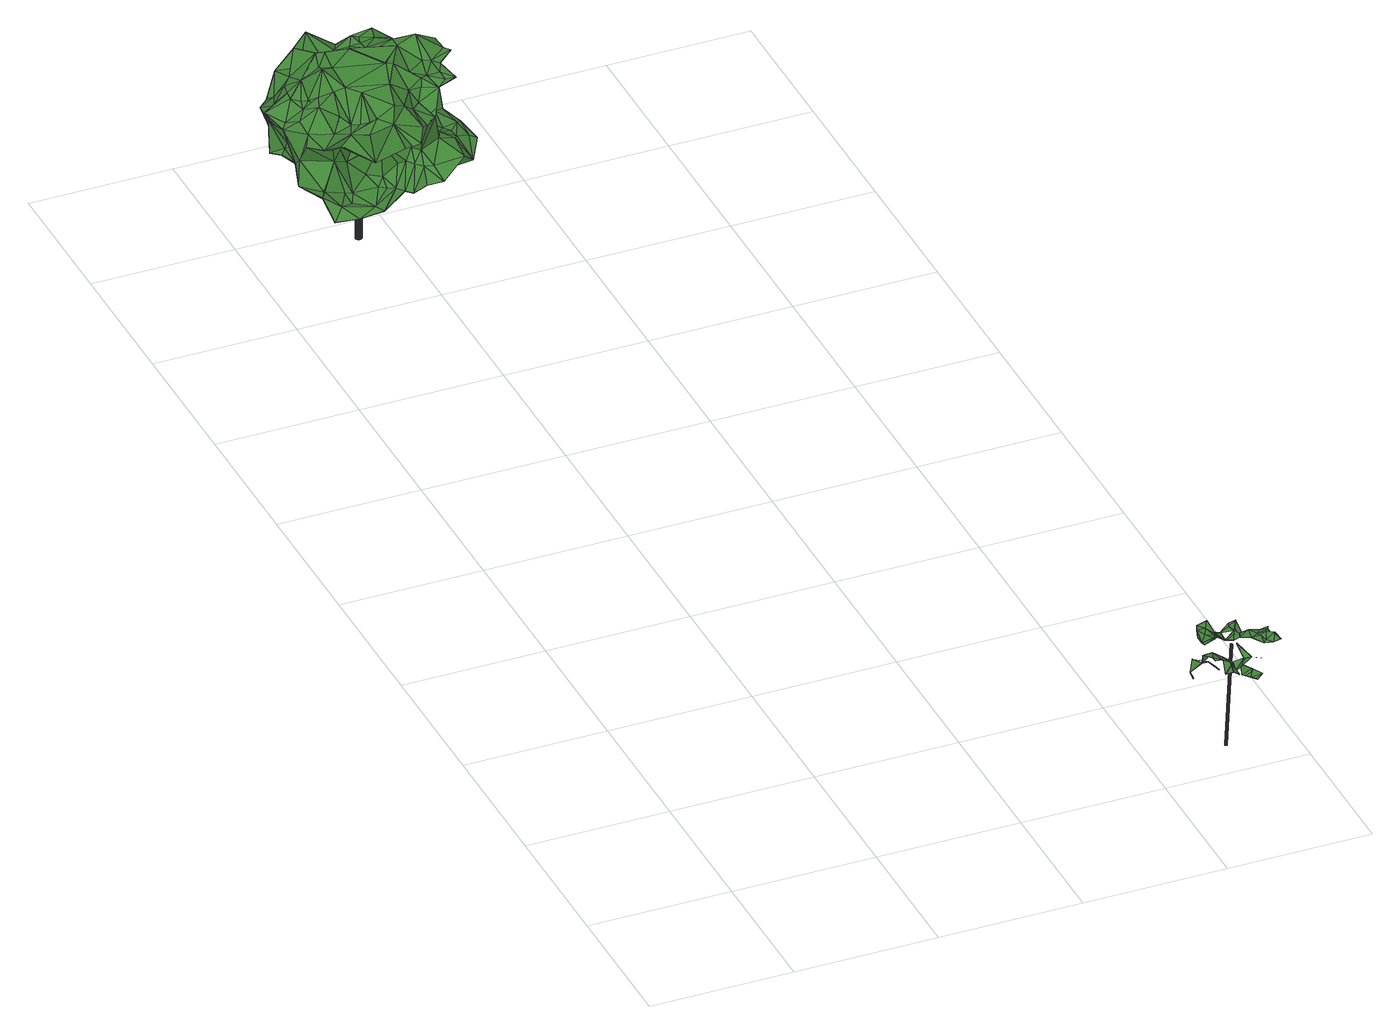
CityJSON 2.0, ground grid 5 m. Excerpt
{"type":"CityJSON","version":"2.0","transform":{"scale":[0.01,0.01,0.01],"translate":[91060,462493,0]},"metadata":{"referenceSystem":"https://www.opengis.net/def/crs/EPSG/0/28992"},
"CityObjects":{
"tree1":{"type":"SolitaryVegetationObject","attributes":{"gtid":63,"crown_width_m":6.41,"crown_median_z":5.12,"trunk_H_m":4.73,"trunk_DBH_m":0.229,"trunk_radius_m":0.114,"trunk_base_height_m":0.39,"original_gtid":"64"},"geometry":[{"type":"Solid","lod":"3","boundaries":[[[[0,1,2]],[[3,4,5]],[[3,5,6]],[[7,8,9]],[[10,11,12]],[[13,14,15]],[[16,17,18]],[[19,20,21]],[[22,20,19]],[[23,24,25]],[[26,27,28]],[[9,8,29]],[[30,31,32]],[[33,34,35]],[[36,25,37]],[[38,39,40]],[[41,42,43]],[[44,45,46]],[[47,48,49]],[[50,51,52]],[[53,36,54]],[[55,56,57]],[[37,58,59]],[[60,61,62]],[[63,62,61]],[[64,65,66]],[[67,68,69]],[[36,53,25]],[[70,71,72]],[[73,74,75]],[[71,76,77]],[[78,79,80]],[[81,80,79]],[[81,79,78]],[[82,83,54]],[[84,85,86]],[[81,87,80]],[[88,87,81]],[[25,53,23]],[[41,89,42]],[[90,33,35]],[[33,90,91]],[[82,54,92]],[[93,94,95]],[[96,97,98]],[[54,37,59]],[[54,36,37]],[[99,100,101]],[[102,103,104]],[[9,105,32]],[[106,107,108]],[[22,19,109]],[[110,111,112]],[[113,114,115]],[[116,117,118]],[[119,120,121]],[[122,120,119]],[[114,123,124]],[[125,115,114]],[[118,123,126]],[[113,126,123]],[[127,128,117]],[[129,130,22]],[[47,131,132]],[[133,134,117]],[[135,136,137]],[[138,139,140]],[[141,84,142]],[[95,143,144]],[[118,126,116]],[[82,92,145]],[[25,104,37]],[[91,146,33]],[[3,119,147]],[[148,149,134]],[[122,119,3]],[[145,150,82]],[[151,152,153]],[[41,154,89]],[[155,156,136]],[[98,97,157]],[[60,158,159]],[[160,98,161]],[[9,13,7]],[[162,163,164]],[[162,165,163]],[[14,166,15]],[[84,167,85]],[[51,168,169]],[[170,171,172]],[[173,174,105]],[[175,174,173]],[[176,177,142]],[[178,179,180]],[[181,78,182]],[[140,135,137]],[[147,183,3]],[[184,185,186]],[[30,32,187]],[[188,108,189]],[[188,189,190]],[[45,93,46]],[[191,53,83]],[[54,83,53]],[[103,192,71]],[[191,193,194]],[[160,195,196]],[[197,198,199]],[[0,200,1]],[[19,201,202]],[[203,204,34]],[[203,86,85]],[[181,205,78]],[[159,206,207]],[[208,207,206]],[[120,209,121]],[[73,121,209]],[[210,134,133]],[[196,211,160]],[[212,63,213]],[[11,10,214]],[[10,215,214]],[[137,136,216]],[[109,141,142]],[[217,106,108]],[[136,218,155]],[[147,18,17]],[[219,220,113]],[[22,107,106]],[[221,222,223]],[[111,110,224]],[[78,225,226]],[[145,92,62]],[[136,156,216]],[[91,179,227]],[[182,78,226]],[[228,229,17]],[[230,76,71]],[[231,232,165]],[[220,165,232]],[[74,106,217]],[[233,128,234]],[[104,235,37]],[[236,237,238]],[[11,237,236]],[[163,239,164]],[[219,115,240]],[[241,134,149]],[[134,241,117]],[[178,242,179]],[[153,243,151]],[[244,164,96]],[[245,207,208]],[[125,114,124]],[[246,247,248]],[[246,248,46]],[[192,175,29]],[[137,216,112]],[[216,156,38]],[[234,151,233]],[[39,249,40]],[[250,240,125]],[[81,240,88]],[[251,252,253]],[[51,252,251]],[[162,164,244]],[[226,254,255]],[[165,256,231]],[[257,189,108]],[[42,89,131]],[[257,107,177]],[[26,60,63]],[[211,258,259]],[[260,259,258]],[[261,262,205]],[[89,154,131]],[[213,263,197]],[[213,197,264]],[[265,174,175]],[[255,266,45]],[[255,77,266]],[[184,267,21]],[[186,267,184]],[[221,70,268]],[[184,269,270]],[[121,18,119]],[[28,61,60]],[[28,60,26]],[[271,201,272]],[[273,206,159]],[[274,275,276]],[[277,45,192]],[[192,45,266]],[[163,1,200]],[[278,239,163]],[[200,278,163]],[[279,280,20]],[[67,69,281]],[[140,139,135]],[[282,90,31]],[[135,283,284]],[[257,176,285]],[[27,61,28]],[[215,10,60]],[[17,183,147]],[[190,189,286]],[[37,235,58]],[[230,70,287]],[[175,192,266]],[[288,273,59]],[[6,289,271]],[[120,185,270]],[[253,252,71]],[[281,290,154]],[[80,154,290]],[[153,152,291]],[[97,164,239]],[[96,164,97]],[[15,7,13]],[[281,225,78]],[[281,78,80]],[[292,264,142]],[[180,282,178]],[[81,205,200]],[[256,18,231]],[[180,179,91]],[[13,293,14]],[[256,228,17]],[[90,9,32]],[[90,32,31]],[[43,67,41]],[[40,7,15]],[[109,84,141]],[[172,294,295]],[[167,109,296]],[[58,235,68]],[[297,100,275]],[[190,57,298]],[[111,224,94]],[[299,231,300]],[[301,150,145]],[[74,73,106]],[[73,300,121]],[[230,266,77]],[[92,54,273]],[[302,218,136]],[[303,304,305]],[[71,70,230]],[[88,240,132]],[[147,119,18]],[[228,162,306]],[[277,192,138]],[[127,234,128]],[[9,85,167]],[[203,85,9]],[[38,156,39]],[[155,39,156]],[[155,218,39]],[[183,17,229]],[[307,222,308]],[[62,309,60]],[[158,309,62]],[[199,198,257]],[[306,244,260]],[[283,310,23]],[[44,46,311]],[[177,176,257]],[[312,188,190]],[[263,213,63]],[[59,273,54]],[[75,299,73]],[[31,30,52]],[[187,52,30]],[[135,139,283]],[[129,279,20]],[[283,194,284]],[[243,313,48]],[[244,160,260]],[[17,16,256]],[[314,167,296]],[[213,264,292]],[[247,315,46]],[[316,103,77]],[[208,317,288]],[[273,288,317]],[[318,99,101]],[[42,131,319]],[[320,253,29]],[[253,192,29]],[[292,142,86]],[[173,29,175]],[[276,172,321]],[[102,192,103]],[[148,305,149]],[[44,311,278]],[[231,18,121]],[[25,102,104]],[[80,87,154]],[[293,322,323]],[[29,324,320]],[[325,229,228]],[[166,65,40]],[[40,15,166]],[[191,194,283]],[[46,315,157]],[[63,212,62]],[[181,182,261]],[[181,261,205]],[[38,326,216]],[[65,326,38]],[[277,138,140]],[[13,9,167]],[[47,327,48]],[[40,249,7]],[[157,311,46]],[[241,149,305]],[[38,40,65]],[[102,138,192]],[[288,328,329]],[[288,59,328]],[[235,254,226]],[[189,198,286]],[[75,74,217]],[[240,330,219]],[[75,188,299]],[[234,299,188]],[[278,311,331]],[[272,185,271]],[[158,60,309]],[[320,324,194]],[[122,185,120]],[[271,185,332]],[[6,271,332]],[[185,122,332]],[[3,332,122]],[[3,6,332]],[[293,323,289]],[[271,289,323]],[[50,187,32]],[[234,312,333]],[[234,333,151]],[[151,333,152]],[[50,334,72]],[[32,105,334]],[[289,335,293]],[[14,293,335]],[[77,103,71]],[[95,94,224]],[[86,203,292]],[[221,287,70]],[[127,116,234]],[[31,52,169]],[[68,336,43]],[[67,43,336]],[[67,336,68]],[[66,65,166]],[[23,191,283]],[[23,53,191]],[[337,319,131]],[[338,319,337]],[[235,225,69]],[[235,69,68]],[[339,150,168]],[[263,340,55]],[[63,340,263]],[[297,134,100]],[[71,192,253]],[[173,105,29]],[[227,145,62]],[[265,341,287]],[[6,342,289]],[[153,291,313]],[[313,291,49]],[[49,291,11]],[[49,11,236]],[[191,83,82]],[[172,276,294]],[[32,334,50]],[[270,185,184]],[[255,254,343]],[[116,127,117]],[[318,344,99]],[[312,234,188]],[[65,64,345]],[[339,191,150]],[[150,191,82]],[[217,108,75]],[[188,75,108]],[[41,67,154]],[[281,154,67]],[[131,154,132]],[[139,138,310]],[[283,139,310]],[[132,154,88]],[[88,154,87]],[[97,331,157]],[[311,157,331]],[[239,278,331]],[[109,167,84]],[[71,252,50]],[[50,72,71]],[[220,2,1]],[[292,34,213]],[[49,48,313]],[[45,277,93]],[[31,178,282]],[[169,178,31]],[[143,247,246]],[[46,143,246]],[[10,340,60]],[[230,287,341]],[[95,144,93]],[[19,322,308]],[[325,211,4]],[[63,60,340]],[[86,142,84]],[[169,346,178]],[[126,232,116]],[[347,118,117]],[[133,118,347]],[[62,212,146]],[[62,92,158]],[[108,107,257]],[[265,307,174]],[[256,16,18]],[[201,19,267]],[[201,267,186]],[[261,182,348]],[[65,345,326]],[[195,342,196]],[[349,342,195]],[[182,226,348]],[[196,342,6]],[[187,50,52]],[[63,27,26]],[[264,197,176]],[[9,29,105]],[[263,198,197]],[[70,72,268]],[[230,77,76]],[[136,284,302]],[[184,21,73]],[[239,331,97]],[[133,350,210]],[[320,193,253]],[[117,128,133]],[[233,133,128]],[[291,56,55]],[[351,56,291]],[[52,51,169]],[[352,321,170]],[[200,0,81]],[[121,300,231]],[[145,227,179]],[[113,115,219]],[[134,294,148]],[[96,98,353]],[[96,353,244]],[[133,123,118]],[[232,231,354]],[[299,354,231]],[[298,56,351]],[[57,56,298]],[[185,272,186]],[[323,202,271]],[[19,202,323]],[[208,355,356]],[[288,356,355]],[[288,355,208]],[[183,229,325]],[[343,254,235]],[[14,357,166]],[[335,357,14]],[[325,228,306]],[[347,117,241]],[[244,353,160]],[[98,160,353]],[[278,200,262]],[[134,304,303]],[[134,210,304]],[[178,346,242]],[[210,241,304]],[[352,276,321]],[[350,241,210]],[[225,281,69]],[[339,168,251]],[[132,327,47]],[[250,327,132]],[[347,241,350]],[[347,350,133]],[[167,322,13]],[[63,61,27]],[[213,34,212]],[[212,34,33]],[[292,203,34]],[[35,204,90]],[[266,230,341]],[[223,287,221]],[[159,358,215]],[[266,341,175]],[[359,20,22]],[[129,20,359]],[[35,34,204]],[[341,265,175]],[[197,199,285]],[[236,338,47]],[[325,4,183]],[[271,202,201]],[[308,296,109]],[[183,4,3]],[[265,287,223]],[[257,285,199]],[[323,322,19]],[[46,248,247]],[[278,360,44]],[[359,22,361]],[[359,361,129]],[[268,314,221]],[[304,241,305]],[[9,204,203]],[[90,204,9]],[[255,45,44]],[[221,314,222]],[[307,223,222]],[[307,265,223]],[[134,297,294]],[[176,142,264]],[[50,252,51]],[[22,109,142]],[[109,19,308]],[[22,142,177]],[[255,360,226]],[[44,360,255]],[[214,245,238]],[[313,243,153]],[[49,362,47]],[[236,47,362]],[[236,362,49]],[[349,195,66]],[[240,81,330]],[[303,305,148]],[[215,245,214]],[[335,342,349]],[[335,289,342]],[[114,113,123]],[[233,151,124]],[[125,124,250]],[[124,123,133]],[[124,133,233]],[[220,126,113]],[[232,126,220]],[[299,234,354]],[[234,116,354]],[[274,363,275]],[[240,250,132]],[[240,115,125]],[[215,60,159]],[[232,354,116]],[[302,364,218]],[[172,295,170]],[[348,262,261]],[[360,262,348]],[[197,285,176]],[[278,262,360]],[[47,365,131]],[[337,131,365]],[[92,159,158]],[[186,272,201]],[[68,43,356]],[[43,238,356]],[[162,228,165]],[[165,228,256]],[[329,356,288]],[[226,360,348]],[[263,55,366]],[[367,251,253]],[[367,339,251]],[[367,191,339]],[[205,262,200]],[[78,205,81]],[[298,351,152]],[[321,172,280]],[[276,344,318]],[[245,208,356]],[[245,356,238]],[[143,95,247]],[[324,368,369]],[[160,161,195]],[[19,21,267]],[[293,13,322]],[[370,171,170]],[[280,171,370]],[[280,370,21]],[[66,195,64]],[[195,161,64]],[[371,369,372]],[[368,372,369]],[[324,302,284]],[[324,284,194]],[[330,81,0]],[[135,284,136]],[[314,296,222]],[[308,222,296]],[[316,255,343]],[[235,104,343]],[[316,343,103]],[[159,92,273]],[[227,146,91]],[[312,298,333]],[[152,333,298]],[[130,361,22]],[[129,361,130]],[[190,298,312]],[[177,107,22]],[[344,275,99]],[[276,275,344]],[[291,152,351]],[[349,357,335]],[[29,8,368]],[[55,12,291]],[[11,291,12]],[[367,193,191]],[[321,279,170]],[[33,146,212]],[[349,66,357]],[[280,172,171]],[[306,260,258]],[[306,258,325]],[[211,325,258]],[[157,161,98]],[[247,161,315]],[[247,64,161]],[[157,315,161]],[[95,224,345]],[[105,174,314]],[[268,105,314]],[[314,174,167]],[[322,167,174]],[[322,174,308]],[[308,174,307]],[[225,235,226]],[[316,77,255]],[[129,370,279]],[[91,373,180]],[[282,180,373]],[[318,101,276]],[[294,276,148]],[[148,276,303]],[[134,303,276]],[[276,100,134]],[[276,101,100]],[[99,275,100]],[[238,237,214]],[[11,214,237]],[[321,280,279]],[[370,170,279]],[[211,259,160]],[[160,259,260]],[[352,274,276]],[[170,274,352]],[[244,306,162]],[[211,5,4]],[[29,368,324]],[[166,357,66]],[[102,374,138]],[[58,328,59]],[[68,328,58]],[[329,328,356]],[[68,356,328]],[[103,343,104]],[[106,73,129]],[[106,129,22]],[[196,5,211]],[[6,5,196]],[[129,21,370]],[[21,129,73]],[[64,247,345]],[[124,151,243]],[[0,2,330]],[[124,243,250]],[[247,95,345]],[[93,277,94]],[[62,146,227]],[[330,2,219]],[[220,219,2]],[[7,372,8]],[[365,47,338]],[[365,338,337]],[[268,334,105]],[[72,334,268]],[[10,12,340]],[[55,340,12]],[[51,251,168]],[[169,168,346]],[[338,236,319]],[[238,319,236]],[[42,319,43]],[[43,319,238]],[[189,257,198]],[[168,150,301]],[[168,301,346]],[[275,363,297]],[[194,193,320]],[[253,193,367]],[[301,145,179]],[[301,179,242]],[[301,242,346]],[[57,190,366]],[[57,366,55]],[[286,366,190]],[[286,198,366]],[[198,263,366]],[[280,21,20]],[[375,376,377]],[[375,377,378]],[[376,378,377]],[[375,378,376]],[[80,290,281]],[[93,144,46]],[[143,46,144]],[[345,110,326]],[[165,220,1]],[[165,1,163]],[[216,326,112]],[[112,326,110]],[[159,207,358]],[[245,358,207]],[[215,358,245]],[[250,243,48]],[[250,48,327]],[[294,297,295]],[[302,369,371]],[[39,364,249]],[[218,364,39]],[[299,300,73]],[[90,282,373]],[[112,111,137]],[[140,137,111]],[[302,371,364]],[[140,111,94]],[[170,295,274]],[[273,317,206]],[[208,206,317]],[[209,120,269]],[[120,270,269]],[[209,269,73]],[[184,73,269]],[[310,138,374]],[[310,374,102]],[[295,297,363]],[[295,363,274]],[[345,224,110]],[[7,249,372]],[[364,372,249]],[[364,371,372]],[[324,369,302]],[[8,372,368]],[[90,373,91]],[[140,94,277]],[[25,24,102]],[[310,24,23]],[[102,24,310]],[[379,380,381]],[[379,381,382]],[[382,381,383]],[[382,383,384]],[[381,380,385]],[[381,385,383]],[[383,385,386]],[[383,386,384]],[[385,380,387]],[[385,387,386]],[[386,387,388]],[[386,388,384]],[[387,380,389]],[[387,389,388]],[[388,389,390]],[[388,390,384]],[[389,380,391]],[[389,391,390]],[[390,391,392]],[[390,392,384]],[[391,380,393]],[[391,393,392]],[[392,393,394]],[[392,394,384]],[[393,380,395]],[[393,395,394]],[[394,395,396]],[[394,396,384]],[[395,380,397]],[[395,397,396]],[[396,397,398]],[[396,398,384]],[[397,380,399]],[[397,399,398]],[[398,399,400]],[[398,400,384]],[[399,380,401]],[[399,401,400]],[[400,401,402]],[[400,402,384]],[[401,380,403]],[[401,403,402]],[[402,403,404]],[[402,404,384]],[[403,380,405]],[[403,405,404]],[[404,405,406]],[[404,406,384]],[[405,380,407]],[[405,407,406]],[[406,407,408]],[[406,408,384]],[[407,380,409]],[[407,409,408]],[[408,409,410]],[[408,410,384]],[[409,380,411]],[[409,411,410]],[[410,411,412]],[[410,412,384]],[[411,380,413]],[[411,413,412]],[[412,413,414]],[[412,414,384]],[[413,380,415]],[[413,415,414]],[[414,415,416]],[[414,416,384]],[[415,380,417]],[[415,417,416]],[[416,417,418]],[[416,418,384]],[[417,380,419]],[[417,419,418]],[[418,419,420]],[[418,420,384]],[[419,380,421]],[[419,421,420]],[[420,421,422]],[[420,422,384]],[[421,380,423]],[[421,423,422]],[[422,423,424]],[[422,424,384]],[[423,380,425]],[[423,425,424]],[[424,425,426]],[[424,426,384]],[[425,380,427]],[[425,427,426]],[[426,427,428]],[[426,428,384]],[[427,380,379]],[[427,379,428]],[[428,379,382]],[[428,382,384]]]]}]},
"tree2":{"type":"SolitaryVegetationObject","attributes":{"gtid":324,"crown_width_m":2.78,"crown_median_z":3.98,"trunk_H_m":3.81,"trunk_DBH_m":0.0785,"trunk_radius_m":0.0392,"trunk_base_height_m":0.17,"original_gtid":"330"},"geometry":[{"type":"MultiSurface","lod":"3","boundaries":[[[429,430,431]],[[429,431,432]],[[433,434,435]],[[436,437,438]],[[439,438,437]],[[440,441,442]],[[443,444,445]],[[446,447,448]],[[441,440,449]],[[436,450,451]],[[436,451,452]],[[453,454,439]],[[455,453,439]],[[456,457,458]],[[458,457,459]],[[460,452,451]],[[461,462,463]],[[464,465,466]],[[464,466,467]],[[468,469,470]],[[469,468,471]],[[472,473,446]],[[449,474,441]],[[475,476,477]],[[447,478,479]],[[455,439,480]],[[481,482,483]],[[484,485,486]],[[487,488,489]],[[490,491,432]],[[492,493,494]],[[495,464,467]],[[446,470,447]],[[496,497,498]],[[467,465,495]],[[499,500,501]],[[451,450,460]],[[502,503,504]],[[505,496,492]],[[446,448,472]],[[448,447,479]],[[457,506,507]],[[489,488,508]],[[509,456,510]],[[511,512,513]],[[514,467,466]],[[435,506,509]],[[515,476,516]],[[517,510,518]],[[519,510,456]],[[518,510,519]],[[488,520,508]],[[473,470,446]],[[521,522,478]],[[523,524,525]],[[526,478,523]],[[526,479,478]],[[527,444,491]],[[528,429,529]],[[501,482,481]],[[530,446,471]],[[467,514,465]],[[485,531,532]],[[533,534,535]],[[472,446,530]],[[456,458,519]],[[468,536,537]],[[533,504,538]],[[539,535,501]],[[540,501,535]],[[523,541,524]],[[537,542,477]],[[529,533,538]],[[538,504,503]],[[517,518,455]],[[543,544,545]],[[441,538,442]],[[546,547,535]],[[513,435,509]],[[548,500,445]],[[548,527,500]],[[473,549,550]],[[544,551,496]],[[439,437,480]],[[432,502,535]],[[442,552,430]],[[553,516,477]],[[553,515,516]],[[442,430,440]],[[521,467,514]],[[528,554,429]],[[477,555,537]],[[556,497,557]],[[498,497,556]],[[475,516,476]],[[438,558,450]],[[460,450,558]],[[485,486,531]],[[461,486,485]],[[531,486,559]],[[487,560,520]],[[487,520,488]],[[508,520,489]],[[505,494,543]],[[505,543,545]],[[536,555,475]],[[496,551,493]],[[540,547,561]],[[553,477,562]],[[499,540,561]],[[499,561,563]],[[498,557,496]],[[450,436,438]],[[475,477,486]],[[477,484,486]],[[496,505,545]],[[547,540,535]],[[472,549,473]],[[530,549,472]],[[536,470,473]],[[563,500,499]],[[537,486,542]],[[509,506,456]],[[489,564,487]],[[516,475,555]],[[456,506,457]],[[565,431,538]],[[465,464,495]],[[533,535,502]],[[526,467,466]],[[489,520,564]],[[557,545,496]],[[529,566,528]],[[567,492,494]],[[477,516,555]],[[486,485,559]],[[445,561,568]],[[552,566,431]],[[566,529,431]],[[536,471,468]],[[559,532,531]],[[481,539,501]],[[498,556,557]],[[568,561,547]],[[565,538,432]],[[478,569,523]],[[522,569,478]],[[514,467,569]],[[485,532,559]],[[435,480,433]],[[435,455,480]],[[542,486,461]],[[485,484,461]],[[565,552,442]],[[565,474,552]],[[513,512,435]],[[455,435,512]],[[436,480,437]],[[511,517,455]],[[563,445,500]],[[538,431,529]],[[430,552,431]],[[522,521,569]],[[430,429,554]],[[538,441,474]],[[499,501,540]],[[466,465,514]],[[541,570,524]],[[535,539,571]],[[571,432,535]],[[572,430,528]],[[507,460,558]],[[507,558,457]],[[430,554,528]],[[490,571,483]],[[481,483,571]],[[471,447,469]],[[447,470,469]],[[479,446,448]],[[571,490,432]],[[438,457,558]],[[542,461,484]],[[538,502,432]],[[550,476,515]],[[492,544,543]],[[545,544,496]],[[567,551,492]],[[492,551,544]],[[543,494,492]],[[505,492,494]],[[542,484,477]],[[493,551,567]],[[573,507,434]],[[507,573,460]],[[564,560,572]],[[527,491,482]],[[574,550,515]],[[477,476,575]],[[536,468,470]],[[519,458,457]],[[566,552,560]],[[502,538,503]],[[445,563,561]],[[571,539,481]],[[485,461,463]],[[434,507,506]],[[434,506,435]],[[502,504,533]],[[560,487,564]],[[524,570,525]],[[560,552,449]],[[474,449,552]],[[509,510,517]],[[480,436,433]],[[573,433,436]],[[455,512,511]],[[519,457,453]],[[460,436,452]],[[573,436,460]],[[461,485,462]],[[485,463,462]],[[555,536,537]],[[501,500,482]],[[500,527,482]],[[530,471,536]],[[513,509,517]],[[564,520,560]],[[430,560,449]],[[430,449,440]],[[444,432,491]],[[572,560,430]],[[529,534,533]],[[569,521,514]],[[530,536,550]],[[557,497,496]],[[528,566,572]],[[560,572,566]],[[541,523,570]],[[526,523,541]],[[525,570,523]],[[550,549,530]],[[473,550,536]],[[438,454,457]],[[439,454,438]],[[433,573,434]],[[471,446,479]],[[518,453,455]],[[519,453,518]],[[483,491,490]],[[482,491,483]],[[537,475,486]],[[536,475,537]],[[565,538,474]],[[442,538,565]],[[535,534,429]],[[429,534,529]],[[548,445,444]],[[444,546,432]],[[535,429,546]],[[429,432,546]],[[569,521,478]],[[526,541,478]],[[523,478,541]],[[526,478,467]],[[479,526,576]],[[479,576,471]],[[471,576,447]],[[478,447,576]],[[565,432,431]],[[548,444,527]],[[546,444,568]],[[546,568,547]],[[445,568,444]],[[569,467,521]],[[478,576,467]],[[576,526,467]],[[575,550,574]],[[453,457,454]],[[575,476,550]],[[492,496,493]],[[493,567,494]],[[511,513,517]],[[477,575,562]],[[575,574,562]],[[553,562,515]],[[515,562,574]],[[577,578,579]],[[577,579,580]],[[580,579,581]],[[580,581,582]],[[579,578,583]],[[579,583,581]],[[581,583,584]],[[581,584,582]],[[583,578,585]],[[583,585,584]],[[584,585,586]],[[584,586,582]],[[585,578,587]],[[585,587,586]],[[586,587,588]],[[586,588,582]],[[587,578,589]],[[587,589,588]],[[588,589,590]],[[588,590,582]],[[589,578,591]],[[589,591,590]],[[590,591,592]],[[590,592,582]],[[591,578,593]],[[591,593,592]],[[592,593,594]],[[592,594,582]],[[593,578,595]],[[593,595,594]],[[594,595,596]],[[594,596,582]],[[595,578,597]],[[595,597,596]],[[596,597,598]],[[596,598,582]],[[597,578,599]],[[597,599,598]],[[598,599,600]],[[598,600,582]],[[599,578,601]],[[599,601,600]],[[600,601,602]],[[600,602,582]],[[601,578,603]],[[601,603,602]],[[602,603,604]],[[602,604,582]],[[603,578,605]],[[603,605,604]],[[604,605,606]],[[604,606,582]],[[605,578,607]],[[605,607,606]],[[606,607,608]],[[606,608,582]],[[607,578,609]],[[607,609,608]],[[608,609,610]],[[608,610,582]],[[609,578,611]],[[609,611,610]],[[611,578,612]],[[611,612,610]],[[610,612,613]],[[610,613,582]],[[612,578,614]],[[612,614,613]],[[613,614,615]],[[613,615,582]],[[614,578,616]],[[614,616,615]],[[615,616,617]],[[615,617,582]],[[616,578,618]],[[616,618,617]],[[617,618,619]],[[617,619,582]],[[618,578,620]],[[618,620,619]],[[619,620,621]],[[619,621,582]],[[620,578,622]],[[620,622,621]],[[621,622,623]],[[621,623,582]],[[622,578,624]],[[622,624,623]],[[623,624,625]],[[623,625,582]],[[624,578,577]],[[624,577,625]],[[625,577,580]],[[625,580,582]]]}]}
},
"vertices":[
[228,3981,399],[246,3945,414],[171,3990,363],[244,3559,339],[258,3652,336],[312,3587,349],[335,3570,337],[595,3743,446],[589,3799,464],[565,3700,558],[314,4007,684],[291,4026,674],[276,3967,660],[524,3719,431],[520,3686,391],[547,3672,395],[180,3701,370],[222,3669,335],[161,3664,374],[389,3727,487],[388,3729,488],[285,3761,423],[330,3632,486],[674,4014,533],[654,3992,545],[645,4088,504],[327,3893,655],[395,3800,668],[456,3867,679],[568,3820,491],[633,3773,639],[658,3750,654],[601,3758,625],[556,3792,652],[499,3762,638],[547,3773,633],[647,4090,505],[595,4118,534],[685,3676,376],[686,3675,378],[648,3656,414],[339,4226,524],[324,4234,530],[394,4181,562],[458,3949,475],[471,3943,485],[457,3832,418],[196,4133,566],[161,4058,523],[212,4053,587],[571,3825,643],[620,3863,658],[635,3831,649],[676,4014,534],[611,4039,610],[257,3895,700],[209,3893,596],[233,3870,616],[572,4138,528],[576,4094,618],[381,3962,708],[457,3868,681],[532,3928,699],[460,3852,699],[542,3755,320],[629,3678,370],[516,3650,339],[381,4185,464],[495,4159,517],[455,4143,433],[477,3811,646],[537,3895,641],[531,3830,654],[226,3725,461],[209,3698,524],[137,3738,530],[486,3918,657],[509,3988,622],[352,4187,432],[327,4191,424],[297,4191,374],[247,4111,391],[652,3975,668],[656,3992,547],[471,3595,545],[522,3666,557],[499,3643,571],[295,4190,375],[245,4113,391],[314,4237,526],[601,3756,627],[580,3803,650],[537,3979,692],[517,3828,470],[606,3814,447],[579,3781,447],[397,3888,218],[415,3908,264],[422,3874,217],[361,4012,630],[255,3995,594],[334,4017,514],[634,3983,552],[584,3987,589],[567,4086,541],[529,3749,592],[236,3691,535],[270,3692,571],[172,3675,549],[431,3628,517],[632,3756,427],[636,3809,428],[660,3794,422],[123,4005,348],[123,4006,350],[154,4031,337],[148,3854,397],[218,3914,421],[169,3989,365],[177,3604,315],[211,3631,349],[161,3664,376],[243,3558,341],[123,4004,350],[116,4000,479],[156,4019,366],[155,3983,347],[221,3868,476],[131,3928,516],[249,3745,503],[237,3693,537],[286,4207,521],[184,4125,489],[118,3999,478],[198,3973,543],[673,3895,441],[708,3827,426],[682,3834,425],[618,3908,490],[645,3901,468],[627,3869,423],[444,3600,539],[400,3651,603],[548,3751,438],[521,3784,466],[596,3934,724],[532,3830,656],[178,3605,313],[260,3926,424],[246,3946,416],[674,3957,674],[82,3955,543],[166,3938,585],[170,3971,587],[304,4214,455],[735,3758,399],[734,3758,398],[432,3836,284],[466,3985,660],[460,4021,652],[437,3789,282],[439,3789,282],[258,3808,366],[305,3891,388],[324,3845,297],[231,3819,373],[560,3617,364],[513,3668,552],[680,3903,667],[644,3846,652],[279,3807,570],[304,3848,439],[297,3880,467],[521,3783,468],[491,3774,469],[516,3829,472],[354,3675,621],[312,3637,595],[644,3845,654],[620,3862,660],[626,3808,648],[305,4178,491],[380,4183,464],[246,3656,333],[277,3693,348],[311,3588,351],[363,3690,349],[626,3808,646],[161,3781,547],[236,3746,550],[217,3829,606],[678,3961,541],[584,3913,528],[651,3933,524],[673,3923,513],[448,3750,312],[387,3674,348],[349,3788,654],[297,3752,566],[320,3734,573],[252,3970,404],[392,3720,363],[448,3729,393],[497,3718,593],[528,3747,594],[285,4075,466],[462,4065,644],[429,4074,633],[449,4109,649],[182,3700,372],[165,4053,519],[363,3690,347],[481,3843,697],[437,3769,676],[333,4087,619],[341,4000,671],[710,3768,407],[171,3673,548],[712,3768,409],[155,4030,335],[156,3983,345],[476,3761,629],[392,3744,607],[394,3767,615],[612,3777,439],[456,4142,431],[454,4141,432],[594,3873,660],[242,3758,360],[252,3702,347],[401,3922,570],[125,3776,361],[148,3853,395],[108,3943,503],[116,3880,516],[544,4135,512],[257,4124,642],[282,4111,635],[324,4183,650],[383,3901,328],[207,4078,411],[227,3982,401],[695,3880,670],[129,3984,540],[325,3843,296],[383,4090,620],[496,3735,437],[540,3756,322],[450,3731,392],[651,3742,429],[116,4065,489],[608,3898,662],[595,3873,658],[586,3912,529],[513,4113,537],[470,4091,546],[169,3744,362],[271,3693,572],[344,3748,365],[370,3734,359],[356,3758,360],[318,4077,517],[352,3986,450],[302,3814,670],[413,3671,659],[447,3811,475],[470,3941,487],[345,3747,367],[502,3758,610],[252,3701,349],[257,3652,338],[411,3656,353],[387,3674,350],[514,4069,649],[265,3856,625],[281,3936,628],[349,3920,508],[569,3856,478],[375,3960,412],[297,3752,564],[324,3813,436],[352,4189,432],[657,3751,656],[673,3925,511],[673,3893,443],[344,3714,587],[277,3805,572],[390,3831,576],[524,4115,654],[438,3645,343],[327,4193,424],[220,3975,619],[452,3688,637],[494,3700,397],[296,3882,467],[235,3835,568],[416,3672,588],[211,3893,594],[183,3876,580],[138,3796,445],[180,3701,372],[680,3903,669],[694,3823,429],[312,4033,512],[286,4047,522],[252,3970,406],[297,3774,374],[398,3776,477],[390,3729,489],[444,3948,650],[651,3935,522],[402,3894,380],[156,3839,564],[183,4022,580],[495,3720,591],[439,3789,284],[515,4038,634],[472,4099,644],[398,3953,532],[323,4183,648],[619,3906,492],[375,3859,490],[496,3733,439],[471,3714,406],[635,3869,458],[277,3695,346],[647,3708,398],[141,4076,504],[513,4115,539],[483,4087,601],[184,4003,374],[385,3900,329],[335,3570,339],[127,3888,535],[547,3775,632],[462,3634,336],[409,4150,519],[311,4149,620],[258,4125,640],[667,3934,664],[301,3915,683],[400,3848,518],[438,3645,341],[541,4094,540],[399,3924,570],[601,3728,411],[697,3880,669],[183,4003,376],[407,4148,519],[462,3634,334],[207,4076,412],[190,3908,589],[388,3833,577],[430,3836,283],[147,3853,396],[472,4100,642],[413,4151,598],[515,3649,341],[401,4042,623],[321,3734,571],[405,3970,474],[272,3693,570],[236,4102,584],[235,3871,614],[662,3753,427],[238,4102,582],[270,3833,649],[627,3955,552],[608,3814,449],[638,3809,430],[248,3747,503],[660,3794,424],[613,3777,441],[631,3773,641],[626,3956,550],[487,4048,635],[401,4041,621],[452,4089,556],[461,4021,650],[386,3875,39],[375,3875,39],[386,3878,39],[395,3885,512],[395,3888,512],[384,3884,512],[385,3881,39],[393,3890,512],[383,3883,39],[392,3893,512],[380,3885,39],[389,3894,512],[378,3886,39],[387,3896,512],[375,3886,39],[384,3896,512],[372,3886,39],[380,3895,512],[369,3885,39],[378,3894,512],[367,3883,39],[376,3892,512],[365,3880,39],[374,3890,512],[364,3878,39],[373,3887,512],[363,3875,39],[372,3884,512],[364,3872,39],[373,3881,512],[365,3869,39],[374,3879,512],[367,3867,39],[376,3876,512],[369,3865,39],[378,3874,512],[372,3864,39],[381,3873,512],[375,3864,39],[384,3873,512],[378,3864,39],[387,3873,512],[381,3865,39],[390,3875,512],[383,3867,39],[392,3877,512],[385,3869,39],[394,3879,512],[386,3872,39],[395,3882,512],
[1803,222,366],[1838,231,389],[1803,223,366],[1773,232,393],[1877,83,422],[1884,125,424],[1856,132,418],[1909,78,420],[1888,92,424],[1914,118,431],[1884,125,422],[1858,267,401],[1841,284,385],[1834,267,383],[1756,173,427],[1759,208,405],[1756,173,426],[1692,62,426],[1674,105,414],[1691,62,426],[1858,267,400],[1923,105,438],[1929,67,434],[1928,67,434],[1880,144,418],[1900,123,434],[1856,132,416],[1903,176,409],[1923,162,416],[1936,190,404],[1937,190,404],[1923,105,439],[1821,50,403],[1849,40,398],[1849,39,398],[1745,138,321],[1746,175,312],[1718,159,345],[1717,159,345],[1738,91,400],[1707,104,417],[1707,103,418],[1707,103,416],[1696,52,420],[1716,50,422],[1834,267,382],[1767,78,381],[1754,34,373],[1766,51,363],[1684,131,366],[1674,105,413],[1877,83,421],[1719,257,423],[1711,238,420],[1719,257,424],[1796,58,400],[1821,50,404],[1796,59,400],[1907,230,357],[1913,245,355],[1934,232,350],[1756,261,430],[1744,244,414],[1839,56,313],[1860,53,329],[1842,53,309],[1745,138,320],[1844,100,322],[1823,148,317],[1822,148,318],[1706,186,404],[1707,186,404],[1709,227,398],[1780,278,366],[1778,291,364],[1778,290,364],[1826,68,313],[1880,144,420],[1900,123,435],[1913,246,356],[1862,173,422],[1862,173,421],[1821,145,420],[1821,144,420],[1821,145,421],[1717,160,345],[1752,34,373],[1733,55,356],[1834,181,412],[1862,173,420],[1903,176,408],[1907,230,359],[1671,177,356],[1670,177,357],[1637,117,352],[1637,93,341],[1637,93,342],[1684,130,366],[1733,220,409],[1828,212,365],[1803,223,365],[1716,50,420],[1791,101,432],[1791,101,434],[1780,278,365],[1802,223,366],[1772,232,392],[1738,90,400],[1767,79,381],[1806,269,366],[1744,244,413],[1731,211,396],[1637,117,351],[1791,64,367],[1826,67,314],[1826,68,315],[1801,83,320],[1758,208,404],[1755,194,400],[1755,194,401],[1716,49,421],[1741,38,413],[1859,53,329],[1838,231,388],[1753,34,372],[1828,213,366],[1733,56,356],[1822,148,317],[1822,148,316],[1914,118,432],[1791,101,433],[1866,224,367],[1755,193,401],[1762,13,374],[1709,171,405],[1907,229,358],[1806,268,366],[1828,214,365],[1859,52,329],[1756,194,401],[1670,177,356],[1638,93,342],[1756,261,429],[1866,223,367],[1888,92,426],[1762,12,375],[1763,13,375],[1685,131,366],[1779,152,17],[1775,152,17],[1779,153,17],[1796,149,398],[1796,150,398],[1792,149,398],[1778,154,17],[1796,151,398],[1778,155,17],[1795,152,398],[1777,155,17],[1794,153,398],[1776,156,17],[1793,153,398],[1775,156,17],[1792,153,398],[1774,156,17],[1791,153,398],[1773,155,17],[1790,153,398],[1772,155,17],[1790,152,398],[1772,154,17],[1789,151,398],[1771,153,17],[1789,150,398],[1771,152,17],[1788,149,398],[1771,151,17],[1789,148,398],[1772,150,17],[1789,147,398],[1772,149,17],[1790,146,398],[1773,149,17],[1774,148,17],[1791,145,398],[1775,148,17],[1792,145,398],[1776,148,17],[1793,145,398],[1777,148,17],[1794,146,398],[1778,149,17],[1795,146,398],[1778,150,17],[1796,147,398],[1779,151,17],[1796,148,398]
]}
